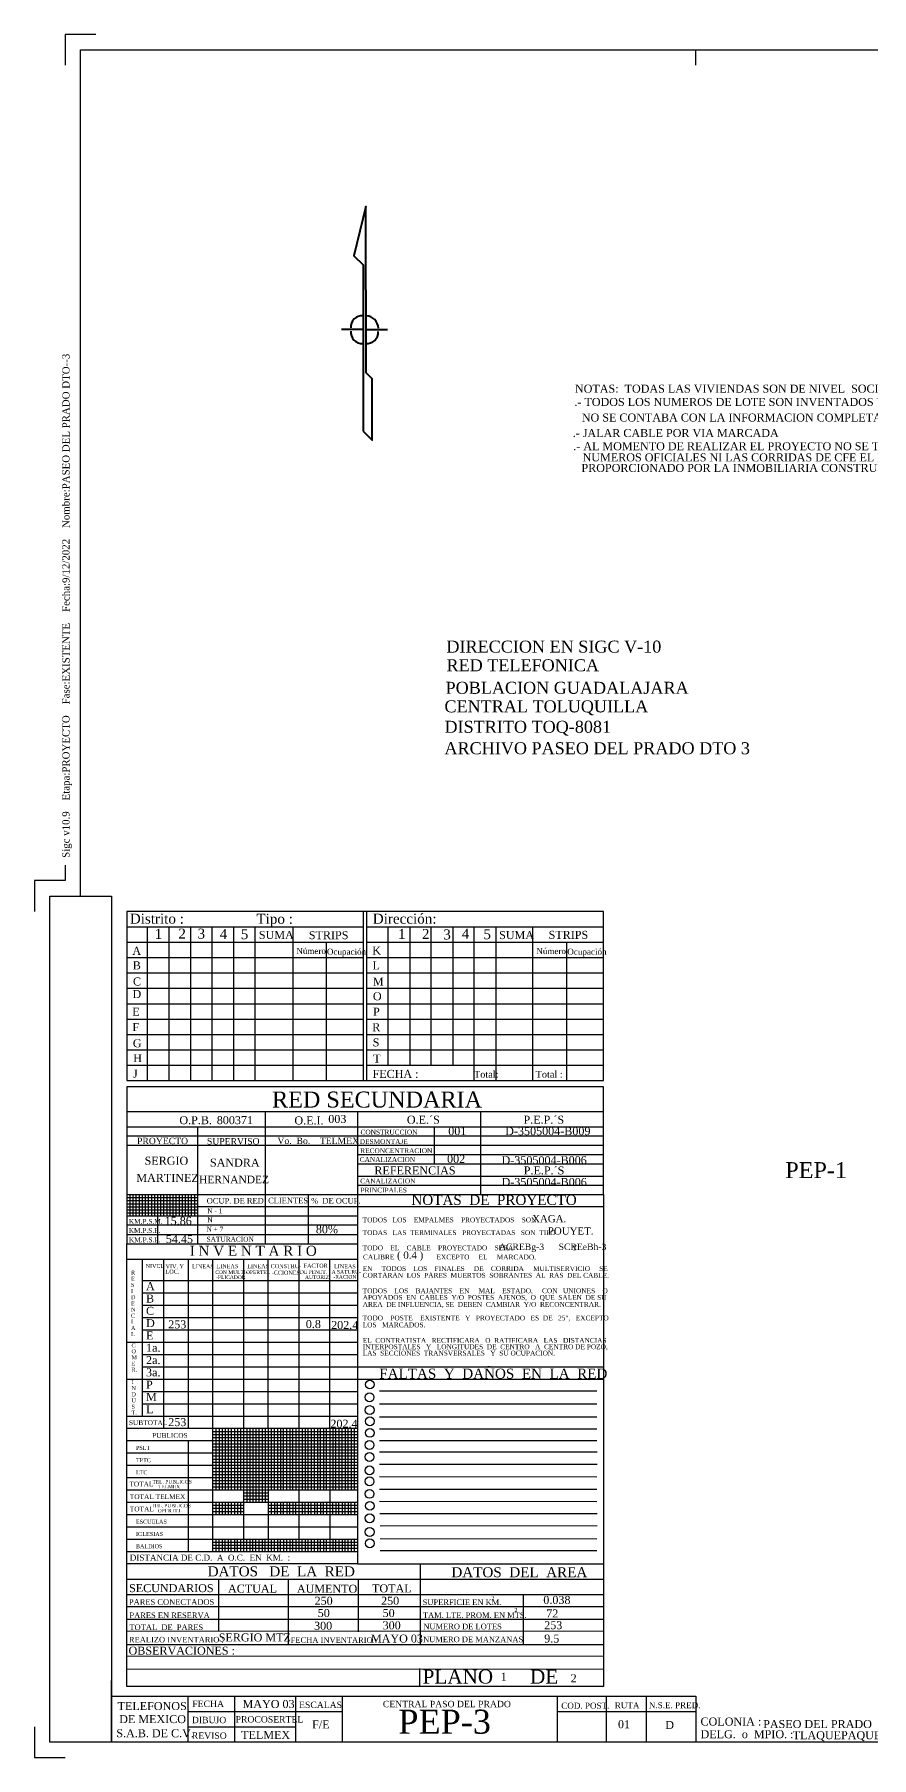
# Model space of a CAD drawing. Header units: millimetres. Extents: x 43 to 6542, y -5230 to -129.
# Drawn here: x 43 to 2391, y -4961 to -129 of the extents above; entities that cross this region are included whole.
import ezdxf

# ---------------------------------------------------------------- set-up
doc = ezdxf.new("R2010")
doc.units = ezdxf.units.MM
doc.linetypes.add('TLSIGC_007', pattern=[28, 10, -1, 10, -1, 2, -1, 2, -1])
for name, color, linetype, lineweight in [('CUADRO DE INVENTARIO POR DISTRITO', 156, 'Continuous', 5), ('DATOS DE CARATULA', 160, 'Continuous', 5), ('DATOS DE IMPRESION', 102, 'Continuous', 5), ('DISTRITO', 42, 'TLSIGC_007', 60), ('MARCOS CONSTRUCCION', 250, 'Continuous', 30), ('NORTE GEOGRAFICO SECUNDARIO', 156, 'Continuous', 40)]:
    doc.layers.add(name, color=color, linetype=linetype, lineweight=lineweight)
doc.styles.get("Standard").update_dxf_attribs({"font": 'times.ttf'})

msp = doc.modelspace()

# ---------------------------------------------------------------- linework, layer by layer
at = {"layer": 'MARCOS CONSTRUCCION'}
for p, q in [((1898, -215.7), (1898, -172.5)), ((966.2, -3062.6), (966.2, -2588.1)), ((974.9, -2588.1), (974.9, -3062.6)), ((301.9, -2631.3), (966.2, -2631.3)), ((360.6, -3062.3), (360.6, -2630.9)), ((421, -3062.3), (421, -2630.9)), ((481.4, -3062.3), (481.4, -2630.9)), ((541.8, -3062.3), (541.8, -2630.9)), ((602.2, -3062.3), (602.2, -2630.9)), ((662.6, -3062.3), (662.6, -2630.9)), ((767.8, -2631.3), (767.8, -3062.6)), ((974.9, -2631.3), (1639.2, -2631.3)), ((1035.3, -3019.5), (1035.3, -2631.3)), ((1095.6, -2631.3), (1095.6, -3019.5)), ((1156, -3019.5), (1156, -2631.3)), ((1216.4, -2631.3), (1216.4, -3019.5)), ((1276.8, -3062.6), (1276.8, -2631.3)), ((1337.2, -2631.3), (1337.2, -3062.6)), ((1440.7, -3062.6), (1440.7, -2631.3)), ((301.9, -2674.4), (966.2, -2674.4)), ((862.7, -3062.6), (862.7, -2674.4)), ((974.9, -2674.4), (1639.2, -2674.4)), ((1535.6, -2674.4), (1535.6, -3062.6)), ((301.9, -2717.5), (966.2, -2717.5)), ((974.9, -2717.5), (1639.2, -2717.5)), ((301.9, -2760.7), (966.2, -2760.7)), ((974.9, -2760.7), (1639.2, -2760.7)), ((301.9, -2803.8), (966.2, -2803.8)), ((301.9, -2846.9), (966.2, -2846.9)), ((974.9, -2803.8), (1639.2, -2803.8)), ((974.9, -2846.9), (1639.2, -2846.9)), ((301.9, -2890.1), (966.2, -2890.1)), ((974.9, -2890.1), (1639.2, -2890.1)), ((301.9, -2933.2), (966.2, -2933.2)), ((974.9, -2933.2), (1639.2, -2933.2)), ((301.9, -2976.4), (966.2, -2976.4)), ((974.9, -2976.4), (1639.2, -2976.4)), ((301.9, -3019.5), (966.2, -3019.5)), ((974.9, -3019.5), (1639.2, -3019.5)), ((301.9, -3148.9), (1639.2, -3148.9)), ((690.2, -3148.9), (690.2, -3519.9)), ((949, -3148.9), (949, -3519.9)), ((1294.1, -3148.9), (1294.1, -3381.8)), ((301.9, -3192), (1639.2, -3192)), ((301.9, -3217.9), (1639.2, -3217.9)), ((500.4, -3192), (500.4, -3519.9)), ((1164.3, -3192.7), (1164.3, -3296.2)), ((301.9, -3243.8), (1639.2, -3243.8)), ((949, -3269.7), (1639.2, -3269.7)), ((949, -3295.6), (1639.2, -3295.6)), ((949, -3330.1), (1639.2, -3330.1)), ((301.9, -3381.8), (301.9, -3519.9)), ((310.6, -3381.8), (310.6, -3442.2)), ((319.2, -3381.8), (319.2, -3442.2)), ((327.8, -3381.8), (327.8, -3442.2)), ((336.5, -3381.8), (336.5, -3442.2)), ((345.1, -3381.8), (345.1, -3442.2)), ((353.7, -3381.8), (353.7, -3442.2)), ((362.3, -3381.8), (362.3, -3442.2)), ((371, -3381.8), (371, -3442.2)), ((379.6, -3381.8), (379.6, -3442.2)), ((388.2, -3381.8), (388.2, -3442.2)), ((396.8, -3381.8), (396.8, -3442.2)), ((405.5, -3381.8), (405.5, -3442.2)), ((414.1, -3381.8), (414.1, -3442.2)), ((422.7, -3381.8), (422.7, -3442.2)), ((431.4, -3381.8), (431.4, -3442.2)), ((440, -3381.8), (440, -3442.2)), ((448.6, -3381.8), (448.6, -3442.2)), ((457.2, -3381.8), (457.2, -3442.2)), ((465.9, -3381.8), (465.9, -3442.2)), ((474.5, -3381.8), (474.5, -3442.2)), ((483.1, -3381.8), (483.1, -3442.2)), ((491.7, -3381.8), (491.7, -3442.2)), ((810.9, -3381.8), (810.9, -3519.9)), ((949, -3355.9), (1639.2, -3355.9)), ((1639.2, -3381.5), (1639.2, -4761.8)), ((301.9, -3390.5), (500.4, -3390.5)), ((301.9, -3399.1), (500.4, -3399.1)), ((301.9, -3407.7), (500.4, -3407.7)), ((301.9, -3416.3), (500.4, -3416.3)), ((301.9, -3425), (500.4, -3425)), ((1639.2, -3416.3), (500.4, -3416.3)), ((301.9, -3433.6), (500.4, -3433.6)), ((301.9, -3442.2), (949, -3442.2)), ((949, -3468.1), (301.9, -3468.1)), ((388.2, -3442.2), (388.2, -3519.9)), ((301.9, -3494), (949, -3494)), ((301.9, -3563), (949, -3563)), ((345.1, -3563), (345.1, -4003)), ((405.5, -3563), (405.5, -4037.5)), ((474.5, -3563), (474.1, -4037.1)), ((543.5, -4382.6), (543.5, -3563)), ((629.8, -3563), (629.8, -4037.5)), ((698.8, -4037.5), (698.8, -3563)), ((785.1, -3563), (785.1, -4037.5)), ((871.3, -4037.5), (871.3, -3563)), ((345.1, -3623.4), (949, -3623.4)), ((345.1, -3657.9), (949, -3657.9)), ((345.1, -3692.4), (949, -3692.4)), ((345.1, -3726.9), (949, -3726.9)), ((345.1, -3761.4), (949, -3761.4)), ((301.9, -3795.9), (949, -3795.9)), ((345.1, -3830.4), (949, -3830.4)), ((345.1, -3864.9), (1639.2, -3864.9)), ((301.9, -3899.5), (1639.2, -3899.5)), ((345.1, -3934), (949, -3934)), ((1010.8, -3932.6), (1620.9, -3932.6)), ((301.9, -4003), (949, -4003)), ((345.1, -3968.5), (949, -3968.5)), ((1010.8, -3969.2), (1620.9, -3969.2)), ((1010.8, -4005.7), (1620.9, -4005.7)), ((301.9, -4037.5), (949, -4037.5)), ((543.5, -4046.1), (949, -4046.1)), ((543.5, -4054.7), (949, -4054.7)), ((552.1, -4037.5), (552.1, -4210)), ((560.8, -4037.5), (560.8, -4210)), ((569.4, -4037.5), (569.4, -4210)), ((578, -4037.5), (578, -4210)), ((586.6, -4037.5), (586.6, -4210)), ((595.3, -4037.5), (595.3, -4210)), ((603.9, -4037.5), (603.9, -4210)), ((612.5, -4037.5), (612.5, -4210)), ((621.2, -4037.5), (621.2, -4210)), ((629.8, -4037.5), (629.8, -4382.6)), ((638.4, -4037.5), (638.4, -4244.5)), ((647, -4037.5), (647, -4244.5)), ((655.7, -4037.5), (655.7, -4244.5)), ((664.3, -4037.5), (664.3, -4244.5)), ((672.9, -4037.5), (672.9, -4244.5)), ((681.5, -4037.5), (681.5, -4244.5)), ((690.2, -4037.5), (690.2, -4244.5)), ((698.8, -4037.5), (698.8, -4382.6)), ((707.4, -4037.5), (707.4, -4210)), ((716.1, -4210), (716.1, -4037.5)), ((724.7, -4037.5), (724.7, -4210)), ((733.3, -4037.5), (733.3, -4210)), ((741.9, -4210), (741.9, -4037.5)), ((750.6, -4210), (750.6, -4037.5)), ((759.2, -4037.5), (759.2, -4210)), ((767.8, -4210), (767.8, -4037.5)), ((776.4, -4037.5), (776.4, -4210)), ((785.1, -4037.5), (785.1, -4382.6)), ((793.7, -4037.5), (793.7, -4210)), ((802.3, -4037.5), (802.3, -4210)), ((810.9, -4210), (810.9, -4037.5)), ((819.6, -4037.5), (819.6, -4210)), ((828.2, -4210), (828.2, -4037.5)), ((836.8, -4037.5), (836.8, -4210)), ((845.5, -4210), (845.5, -4037.5)), ((854.1, -4037.5), (854.1, -4210)), ((862.7, -4210), (862.7, -4037.5)), ((871.3, -4037.5), (871.3, -4382.6)), ((880, -4037.5), (880, -4210)), ((888.6, -4210), (888.6, -4037.5)), ((897.2, -4037.5), (897.2, -4210)), ((905.8, -4210), (905.8, -4037.5)), ((914.5, -4037.5), (914.5, -4210)), ((923.1, -4210), (923.1, -4037.5)), ((931.7, -4037.5), (931.7, -4210)), ((940.4, -4210), (940.4, -4037.5)), ((1010.8, -4038.9), (1620.9, -4038.9)), ((301.9, -4072), (543.5, -4072)), ((301.9, -4106.5), (543.5, -4106.5)), ((474.5, -4072), (474.5, -4382.6)), ((543.5, -4063.4), (949, -4063.4)), ((543.5, -4072), (949, -4072)), ((543.5, -4080.6), (949, -4080.6)), ((543.5, -4089.3), (949, -4089.3)), ((543.5, -4097.9), (949, -4097.9)), ((543.5, -4106.5), (949, -4106.5)), ((1010.8, -4071.3), (1620.2, -4072)), ((1010.8, -4103.4), (1621.9, -4103.4)), ((301.9, -4141), (543.5, -4141)), ((543.5, -4115.1), (949, -4115.1)), ((543.5, -4123.8), (949, -4123.8)), ((543.5, -4132.4), (949, -4132.4)), ((543.5, -4141), (949, -4141)), ((543.5, -4149.6), (949, -4149.6)), ((1010.8, -4138.3), (1621.9, -4138.3)), ((301.9, -4175.5), (543.5, -4175.5)), ((543.5, -4158.3), (949, -4158.3)), ((543.5, -4166.9), (949, -4166.9)), ((543.5, -4175.5), (949, -4175.5)), ((543.5, -4184.2), (949, -4184.2)), ((949, -4192.8), (543.5, -4192.8)), ((543.5, -4201.4), (949, -4201.4)), ((1010.8, -4172.4), (1620.9, -4173.1)), ((301.9, -4210), (949, -4210)), ((301.9, -4244.5), (949, -4244.5)), ((552.1, -4244.5), (552.1, -4279.1)), ((560.8, -4244.5), (560.8, -4279.1)), ((569.4, -4244.5), (569.4, -4279.1)), ((578, -4244.5), (578, -4279.1)), ((586.6, -4244.5), (586.6, -4279.1)), ((595.3, -4244.5), (595.3, -4279.1)), ((603.9, -4244.5), (603.9, -4279.1)), ((612.5, -4244.5), (612.5, -4279.1)), ((621.2, -4244.5), (621.2, -4279.1)), ((629.8, -4218.7), (698.8, -4218.7)), ((698.8, -4227.3), (629.8, -4227.3)), ((629.8, -4235.9), (698.8, -4235.9)), ((707.4, -4244.5), (707.4, -4279.1)), ((716.1, -4244.5), (716.1, -4279.1)), ((724.7, -4279.1), (724.7, -4244.5)), ((733.3, -4244.5), (733.3, -4279.1)), ((741.9, -4279.1), (741.9, -4244.5)), ((750.6, -4244.5), (750.6, -4279.1)), ((759.2, -4279.1), (759.2, -4244.5)), ((767.8, -4244.5), (767.8, -4279.1)), ((776.4, -4279.1), (776.4, -4244.5)), ((793.7, -4244.5), (793.7, -4279.1)), ((802.3, -4279.1), (802.3, -4244.5)), ((810.9, -4244.5), (810.9, -4279.1)), ((819.6, -4279.1), (819.6, -4244.5)), ((828.2, -4244.5), (828.2, -4279.1)), ((836.8, -4279.1), (836.8, -4244.5)), ((845.5, -4244.5), (845.5, -4279.1)), ((854.1, -4279.1), (854.1, -4244.5)), ((862.7, -4244.5), (862.7, -4279.1)), ((880, -4279.1), (880, -4244.5)), ((888.6, -4244.5), (888.6, -4279.1)), ((897.2, -4279.1), (897.2, -4244.5)), ((905.8, -4244.5), (905.8, -4279.1)), ((914.5, -4279.1), (914.5, -4244.5)), ((923.1, -4244.5), (923.1, -4279.1)), ((931.7, -4279.1), (931.7, -4244.5)), ((940.4, -4244.5), (940.4, -4279.1)), ((1010.8, -4208), (1620.9, -4208)), ((1010.8, -4242.1), (1620.9, -4242.8)), ((301.9, -4279.1), (949, -4279.1)), ((301.9, -4279.1), (543.5, -4279.1)), ((543.5, -4253.2), (629.8, -4253.2)), ((543.5, -4261.8), (629.8, -4261.8)), ((543.5, -4270.4), (629.8, -4270.4)), ((698.8, -4253.2), (949, -4253.2)), ((698.8, -4261.8), (949, -4261.8)), ((698.8, -4270.4), (949, -4270.4)), ((1011.8, -4275.9), (1621.9, -4275.9)), ((301.9, -4313.6), (949, -4313.6)), ((301.9, -4348.1), (949, -4348.1)), ((552.1, -4348.1), (552.1, -4382.6)), ((560.8, -4382.6), (560.8, -4348.1)), ((569.4, -4348.1), (569.4, -4382.6)), ((578, -4382.6), (578, -4348.1)), ((586.6, -4348.1), (586.6, -4382.6)), ((595.3, -4382.6), (595.3, -4348.1)), ((603.9, -4348.1), (603.9, -4382.6)), ((612.5, -4382.6), (612.5, -4348.1)), ((621.2, -4348.1), (621.2, -4382.6)), ((638.4, -4382.6), (638.4, -4348.1)), ((647, -4348.1), (647, -4382.6)), ((655.7, -4382.6), (655.7, -4348.1)), ((664.3, -4382.6), (664.3, -4348.1)), ((672.9, -4348.1), (672.9, -4382.6)), ((681.5, -4348.1), (681.5, -4382.6)), ((690.2, -4382.6), (690.2, -4348.1)), ((707.4, -4348.1), (707.4, -4382.6)), ((716.1, -4382.6), (716.1, -4348.1)), ((724.7, -4348.1), (724.7, -4382.6)), ((733.3, -4382.6), (733.3, -4348.1)), ((741.9, -4348.1), (741.9, -4382.6)), ((750.6, -4382.6), (750.6, -4348.1)), ((759.2, -4348.1), (759.2, -4382.6)), ((767.8, -4382.6), (767.8, -4348.1)), ((776.4, -4348.1), (776.4, -4382.6)), ((793.7, -4382.6), (793.7, -4348.1)), ((802.3, -4348.1), (802.3, -4382.6)), ((810.9, -4382.6), (810.9, -4348.1)), ((819.6, -4348.1), (819.6, -4382.6)), ((828.2, -4382.6), (828.2, -4348.1)), ((836.8, -4348.1), (836.8, -4382.6)), ((845.5, -4382.6), (845.5, -4348.1)), ((854.1, -4348.1), (854.1, -4382.6)), ((862.7, -4382.6), (862.7, -4348.1)), ((880, -4348.1), (880, -4382.6)), ((888.6, -4382.6), (888.6, -4348.1)), ((897.2, -4348.1), (897.2, -4382.6)), ((905.8, -4348.1), (905.8, -4382.6)), ((914.5, -4382.6), (914.5, -4348.1)), ((923.1, -4382.6), (923.1, -4348.1)), ((931.7, -4348.1), (931.7, -4382.6)), ((940.4, -4382.6), (940.4, -4348.1)), ((1012.5, -4310.8), (1621.9, -4310.1)), ((1012.5, -4346.7), (1620.9, -4347.4)), ((301.9, -4382.6), (949, -4382.6)), ((543.5, -4356.7), (949, -4356.7)), ((543.5, -4365.3), (949, -4365.3)), ((543.5, -4373.9), (949, -4373.9)), ((1012.5, -4380.5), (1620.9, -4380.5)), ((949, -4417.1), (1639.2, -4417.1)), ((1125, -4417.8), (1125, -4644.8)), ((303.7, -4460.6), (1640.9, -4460.6)), ((559.7, -4460.6), (559.7, -4606.5)), ((754.7, -4461.6), (754.7, -4643.1)), ((950.7, -4460.6), (950.7, -4607.9)), ((301.9, -4503.4), (1639.2, -4503.4)), ((302.3, -4536.8), (1638.8, -4537.5)), ((1414.2, -4503), (1414.2, -4645.9)), ((1638.1, -4573.4), (302.3, -4573.4)), ((303, -4606.5), (1638.8, -4605.8)), ((303, -4643.8), (1638.1, -4643.8)), ((1638.1, -4676.2), (303, -4676.9)), ((302.3, -4712.8), (1638.1, -4712.1)), ((1123.3, -4711.4), (1123.3, -4761.1)), ((258.8, -4788.1), (258.8, -4744.9)), ((1636.4, -4764.2), (1636.4, -4764.2)), ((474.5, -4917.5), (474.5, -4788.1)), ((474.5, -4831.2), (905.8, -4831.2)), ((603.9, -4788.1), (603.9, -4917.5)), ((776.4, -4917.5), (776.4, -4788.1)), ((905.8, -4788.1), (905.8, -4917.5)), ((1509.7, -4788.1), (1509.7, -4917.5)), ((1509.7, -4831.2), (1898, -4831.2)), ((1647.8, -4917.5), (1647.8, -4788.1)), ((1759.9, -4917.5), (1759.9, -4788.1)), ((474.5, -4874.3), (776.4, -4874.3))]:
    msp.add_line(p, q, dxfattribs=at)
for points in [[(215.7, -129.4), (129.4, -129.4), (129.4, -215.7)], [(172.5, -2545), (172.5, -172.5), (6384.1, -172.5), (6384.1, -4917.5), (86.3, -4917.5), (86.3, -2545), (258.8, -2545), (258.8, -4917.5), (258.8, -4788.1), (1898, -4788.1), (1898, -4917.5)], [(129.4, -2458.7), (129.4, -2501.9), (43.1, -2501.9), (43.1, -2588.1)], [(301.9, -3062.6), (1639.2, -3062.6), (1639.2, -2588.1), (301.9, -2588.1), (301.9, -3062.6)], [(301.9, -3381.8), (1639.2, -3381.8), (1639.2, -3079.9), (301.9, -3079.9), (301.9, -3381.8)], [(301.9, -3519.9), (949, -3519.9), (949, -4417.1), (301.9, -4417.1), (301.9, -3519.9)], [(1639.2, -4761.8), (301.9, -4761.8), (301.9, -4416.7)], [(43.1, -4874.3), (43.1, -4960.6), (129.4, -4960.6)]]:
    msp.add_lwpolyline(points, dxfattribs=at)
for centre in [(983.8, -3914.6), (983.1, -3950.5), (983.5, -3986.4), (983.8, -4017.8), (983.8, -4050.3), (982.8, -4117.9), (983.1, -4084.4), (982.8, -4155.5), (983.1, -4186.2), (983.1, -4221.4), (983.8, -4254.9), (983.5, -4289.7), (983.5, -4328.1), (983.8, -4360.1)]:
    msp.add_circle(centre, 12.4, dxfattribs=at)
at = {"layer": 'NORTE GEOGRAFICO SECUNDARIO'}
for p, q in [((964.8, -957), (904.4, -957)), ((973.4, -957), (1033.8, -957))]:
    msp.add_line(p, q, dxfattribs=at)
msp.add_lwpolyline([(964.8, -1241.7), (990.7, -1266.9), (990.7, -1094.7), (973.8, -1078.2), (972.8, -611.6), (939.3, -750), (964.8, -775.5), (964.8, -1120.3), (964.8, -1241.7)], dxfattribs=at)
for centre, radius, start, end in [((961.7, -950), 31.7, 84, 184), ((962.6, -963.4), 32.6, 176, 273), ((975.9, -964.3), 31.4, 264, 3), ((971.4, -954.6), 36.6, 3, 86)]:
    msp.add_arc(centre, radius, start, end, dxfattribs=at)

# ---------------------------------------------------------------- texts
at = {"layer": 'CUADRO DE INVENTARIO POR DISTRITO'}
for s, p in [('253', (418.3, -3757.4)), ('0.8', (804.3, -3756.4)), ('202.4', (875.3, -3759.1)), ('253', (418.3, -4031.3)), ('202.4', (873.2, -4035.9)), ('250', (828.9, -4532.2)), ('250', (1015.3, -4532.2)), ('300', (827.4, -4602.4)), ('50', (837.6, -4566.6)), ('300', (1019.7, -4601.1)), ('50', (1019.7, -4566.6))]:
    msp.add_text(s, height=22.43, dxfattribs=at).set_placement(p)
at = {"layer": 'DATOS DE CARATULA'}
for s, height, p in [('NOTAS:  TODAS LAS VIVIENDAS SON DE NIVEL  SOCIOECONOMICO TIPO D', 22.431, (1559.1, -1133.7)), ('.- TODOS LOS NUMEROS DE LOTE SON INVENTADOS YA QUE AL MOMENTO', 22.431, (1557.5, -1171)), ('NO SE CONTABA CON LA INFORMACION COMPLETA POR PARTE DE LA CONSTRUCTORA', 22.431, (1578.4, -1214.7)), ('.- JALAR CABLE POR VIA MARCADA', 22.431, (1552.8, -1258.1)), ('.- AL MOMENTO DE REALIZAR EL PROYECTO NO SE TENIAN DEFINIDOS LOS', 22.431, (1554.4, -1295.1)), ('NUMEROS OFICIALES NI LAS CORRIDAS DE CFE EL PROYECTO SE BASO EN EL PLANO ', 22.431, (1580.7, -1326.4)), ('PROPORCIONADO POR LA INMOBILIARIA CONSTRUCTORA CONSORCIO HOGAR', 22.431, (1577.4, -1356)), ('DIRECCION EN SIGC V-10', 33.646, (1198.6, -1862.6)), ('RED TELEFONICA', 33.646, (1198.9, -1914.9)), ('POBLACION GUADALAJARA', 33.646, (1196.2, -1978.1)), ('CENTRAL TOLUQUILLA', 33.646, (1193.1, -2030.1)), ('DISTRITO TOQ-8081', 33.646, (1193.2, -2087.4)), ('ARCHIVO PASEO DEL PRADO DTO 3', 33.646, (1193.1, -2147.5)), ('800371', 22.43, (554.5, -3184.7)), ('003', 22.43, (867.3, -3181.3)), ('001', 22.43, (1203.8, -3215.3)), ('D-3505004-B009', 22.431, (1363.6, -3215.4)), ('SERGIO', 22.43, (352.1, -3298.4)), ('SANDRA ', 22.43, (535.4, -3303.8)), ('002', 22.43, (1200.4, -3293.5)), ('D-3505004-B006', 22.431, (1353.3, -3296.9)), ('MARTINEZ', 22.43, (329, -3346.6)), ('HERNANDEZ', 21.31, (504.5, -3350.5)), ('D-3505004-B006', 22.431, (1353.4, -3358.1)), ('15.86', 22.43, (408.3, -3466.9)), ('80%', 22.43, (832.4, -3490.7)), ('54.45', 22.43, (411.7, -3517.9)), ('0.038', 22.43, (1470.4, -4529.9)), ('253', 22.43, (1472.9, -4600.7)), ('72', 22.43, (1478.6, -4567.8)), ('SERGIO MTZ', 22.43, (560, -4635)), ('MAYO 03', 22.43, (986.9, -4638.2)), ('9.5', 22.43, (1472.9, -4638.2)), ('1', 22.4, (1350.9, -4744.9)), ('2', 22.4, (1547.1, -4749.5)), ('MAYO 03', 22.43, (626.9, -4821.7)), ('CENTRAL PASO DEL PRADO', 17.944, (1020.4, -4819.5)), ('PROCOSERTEL', 17.944, (607.3, -4862.5)), ('F/E', 22.43, (821.9, -4878.9)), ('01', 22.43, (1679.8, -4878.4)), ('D', 22.4, (1812.5, -4880.5)), ('PASEO DEL PRADO', 22.431, (2087, -4877.9)), ('TLAQUEPAQUE JALISCO', 22.431, (2169.9, -4909.2))]:
    msp.add_text(s, height=height, dxfattribs=at).set_placement(p)
at = {"layer": 'DATOS DE IMPRESION'}
msp.add_text('Sigc v10.9    Etapa:PROYECTO    Fase:EXISTENTE    Fecha:9/12/2022    Nombre:PASEO DEL PRADO DTO--3', height=20.187, rotation=90, dxfattribs=at).set_placement((141.5, -2438))
msp.add_text('Sigc v10.9    Etapa:PROYECTO    Fase:EXISTENTE    Fecha:9/12/2022    Nombre:PASEO DEL PRADO DTO--3', height=20.187, rotation=90, dxfattribs=at).set_placement((141.5, -2438))
at = {"layer": 'DISTRITO'}
msp.add_text('PEP-1', height=44.86, dxfattribs=at).set_placement((2149.1, -3336))
at = {"layer": 'MARCOS CONSTRUCCION'}
for s, height, p in [('Distrito :', 28.04, (310.6, -2622.6)), ('Tipo :', 28.04, (665.7, -2623)), ('Dirección:', 28.04, (992.1, -2622.6)), ('1', 28, (380.3, -2665.1)), ('2', 28, (446.9, -2664.4)), ('3', 28, (500.7, -2664.4)), ('4', 28, (562.8, -2665.4)), ('5', 28, (621.8, -2666.1)), ('SUMA', 22.43, (672.6, -2665.4)), ('STRIPS', 22.43, (812.7, -2666.1)), ('1', 28, (1063.2, -2665.1)), ('2', 28, (1129.8, -2665.4)), ('3', 28, (1189.9, -2666.8)), ('4', 28, (1241.6, -2664.7)), ('5', 28, (1302.3, -2666.1)), ('SUMA', 22.43, (1346.5, -2665.8)), ('STRIPS', 22.43, (1485.2, -2665.1)), ('A', 22.4, (317.8, -2710)), ('Número', 16.82, (777.5, -2707.5)), ('Ocupación', 16.82, (863.4, -2709.6)), ('K', 22.4, (990.7, -2709.3)), ('Número', 16.82, (1450.7, -2707.9)), ('Ocupación', 16.82, (1537.7, -2709.6)), ('B', 22.4, (318.9, -2750.7)), ('L', 22.4, (991.4, -2750.7)), ('C', 22.4, (319.5, -2795.9)), ('M', 22.4, (992.5, -2796.2)), ('D', 22.4, (318.2, -2831.1)), ('O', 22.4, (992.5, -2837.3)), ('E', 22.4, (317.5, -2880.4)), ('P', 22.4, (992.8, -2880.4)), ('F', 22.4, (317.8, -2923.6)), ('G', 22.4, (319.2, -2969.1)), ('R', 22.4, (990.7, -2924.2)), ('S', 22.4, (991.8, -2966.7)), ('H', 22.4, (320.2, -3010.9)), ('T', 22.4, (993.5, -3011.9)), ('J', 22.4, (319.5, -3054)), ('FECHA :', 22.43, (991.4, -3055)), ('Total:', 19.07, (1275.8, -3054.3)), ('Total :', 19.07, (1448.7, -3054.3)), ('RED SECUNDARIA', 44.861, (709.5, -3138.2)), ('O.P.B.', 22.43, (449.6, -3184.8)), ('O.E.I.', 22.43, (772.3, -3185.5)), ('O.E.´S', 22.43, (1087.7, -3183.4)), ('P.E.P.´S', 22.43, (1414.8, -3183.4)), ('PROYECTO', 17.94, (330.9, -3240.7)), ('SUPERVISO', 17.94, (526.9, -3241.7)), ('Vo.  Bo.    TELMEX', 17.944, (724.7, -3240.3)), ('DESMONTAJE', 13.46, (955.5, -3240.3)), ('CONSTRUCCION', 13.458, (957.6, -3213.8)), ('CANALIZACION', 13.458, (955.5, -3290.4)), ('RECONCENTRACION', 13.458, (956.9, -3265.9)), ('REFERENCIAS', 22.431, (996.6, -3325.6)), ('P.E.P.´S', 22.43, (1415.5, -3325.6)), ('CANALIZACION', 13.458, (956.6, -3350.8)), ('PRINCIPALES', 13.458, (957.6, -3376.3)), ('OCUP. DE RED', 15.701, (526.3, -3407.4)), ('N - 1', 13.46, (528, -3434.6)), ('CLIENTES', 15.7, (698.5, -3406.7)), ('%  DE OCUP.', 15.701, (819.2, -3407.4)), ('NOTAS  DE  PROYECTO', 28.038, (1100.5, -3411.2)), ('KM.P.S.E.', 13.46, (307.5, -3489.5)), ('KM.P.S.M.', 13.46, (307.8, -3464)), ('N + 7', 13.46, (525.9, -3485.7)), ('N', 13.5, (528, -3459.8)), ('TODOS   LOS    EMPALMES    PROYECTADOS    SON ', 13.458, (963.8, -3459.8)), ('XAGA. ', 20.19, (1439, -3459.8)), ('POUYET.', 20.19, (1483.2, -3494.3)), ('KM.P.S.P.', 13.46, (308.2, -3515.7)), ('I N V E N T A R I O ', 28.038, (478.6, -3553.7)), ('SATURACION', 13.46, (525.9, -3514)), ('TODAS   LAS  TERMINALES   PROYECTADAS   SON  TIPO', 13.458, (963.8, -3495.7)), ('TODO    EL    CABLE    PROYECTADO    SERA                                Y', 13.458, (963.8, -3538.2)), ('ACREBg-3      SCREeBh-3', 17.944, (1346.2, -3537.6)), ('CALIBRE                       EXCEPTO     EL     MARCADO.', 13.458, (964.7, -3564)), ('( 0.4 )', 20.19, (1060, -3562.1)), ('R', 11.2, (314, -3606.5)), ('E', 11.2, (314, -3623.7)), ('NIVEL', 11.22, (355.1, -3588.2)), ('VIV. Y', 11.22, (411, -3589.2)), ('LOC.', 11.22, (411, -3603.7)), ('LINEAS', 11.22, (485.2, -3589.2)), ('CON MULTI-', 10.09, (550.4, -3604.8)), ('-PLICADOR', 10.09, (552.8, -3618.9)), ('LINEAS', 11.22, (553.9, -3588.5)), ('OPERTEL', 10.09, (636.3, -3604.8)), ('LINEAS', 11.22, (640.1, -3588.5)), ('CONSTRU-', 11.22, (705.7, -3588.5)), ('-CCIONES', 11.22, (708.8, -3606.8)), ('DE PENET.', 10.09, (787.8, -3604.4)), ('FACTOR ', 11.22, (798.2, -3587.2)), ('AUTORIZ.', 10.09, (802, -3618.6)), ('A SATURU-', 10.09, (876.9, -3603.7)), ('-RACION', 10.09, (881.7, -3617.9)), ('LINEAS', 11.22, (883.4, -3589.2)), ('EN     TODOS    LOS    FINALES     DE    CORRIDA     MULTISERVICIO     SE ', 13.458, (963.8, -3596.5)), ('CORTARAN  LOS  PARES  MUERTOS  SOBRANTES  AL  RAS  DEL CABLE.', 13.458, (963.8, -3615.1)), ('D', 11.2, (314, -3675.5)), ('I', 11.2, (314, -3658.2)), ('S', 11.2, (314, -3641)), ('A', 22.4, (356.1, -3650.3)), ('B', 22.4, (356.1, -3684.8)), ('APOYADOS  EN  CABLES  Y/O  POSTES  AJENOS,  O  QUE  SALEN  DE SU', 13.458, (963.8, -3677.2)), ('TODOS    LOS    BAJANTES    EN     MAL    ESTADO,     CON   UNIONES    O  ', 13.458, (963.8, -3658.6)), ('E', 11.2, (314, -3692.8)), ('N', 11.2, (314, -3710)), ('C', 11.2, (314, -3727.3)), ('C', 22.4, (356.1, -3719.3)), ('AREA  DE INFLUENCIA, SE  DEBEN  CAMBIAR  Y/O  RECONCENTRAR.', 13.458, (963.8, -3696.9)), ('A', 11.2, (314, -3761.8)), ('L', 11.2, (314, -3779)), ('I', 11.2, (314, -3744.5)), ('D', 22.4, (356.1, -3753.8)), ('E', 22.4, (356.1, -3788.3)), ('TODO    POSTE    EXISTENTE   Y   PROYECTADO   ES  DE   25",   EXCEPTO ', 13.458, (963.8, -3734.9)), ('LOS   MARCADOS.', 13.458, (963.8, -3754.2)), ('C', 11.2, (315.4, -3810.8)), ('O', 11.2, (315.4, -3827)), ('1a.', 22.43, (356.1, -3822.8)), ('EL  CONTRATISTA   RECTIFICARA   O  RATIFICARA   LAS   DISTANCIAS', 13.458, (963.8, -3797.7)), ('INTERPOSTALES   Y   LONGITUDES  DE  CENTRO   A  CENTRO DE POZO,', 13.458, (963.8, -3815.6)), ('M', 11.2, (315.4, -3844.2)), ('E', 11.2, (315.4, -3861.5)), ('2a.', 22.43, (356.1, -3857.4)), ('LAS  SECCIONES  TRANSVERSALES   Y  SU OCUPACION.', 13.458, (963.8, -3833.5)), ('FALTAS  Y  DAÑOS  EN  LA  RED', 28.038, (1010.1, -3898.1)), ('R.', 11.22, (315.4, -3878.8)), ('I', 11.2, (315.4, -3913.3)), ('P', 22.4, (356.1, -3926.4)), ('3a.', 22.43, (356.1, -3891.9)), ('U', 11.2, (315.4, -3965)), ('N', 11.2, (315.4, -3930.5)), ('D', 11.2, (315.4, -3947.8)), ('M', 22.4, (356.1, -3960.9)), ('T.', 11.22, (315.4, -3999.5)), ('S', 11.2, (315.4, -3982.3)), ('L', 22.4, (356.1, -3995.4)), ('SUBTOTAL', 13.46, (308.2, -4028.5)), ('PUBLICOS', 13.46, (373.4, -4064.1)), ('PSLT', 11.22, (327.8, -4097.9)), ('TPTC', 11.22, (327.8, -4132.4)), ('TOTAL', 13.46, (309.5, -4200.4)), ('LTC', 11.22, (327.8, -4166.9)), ('TEL. PUBLICOS', 10.094, (374.1, -4192.4)), ('TELMEX', 10.09, (389.3, -4206.2)), ('TOTAL TELMEX', 13.458, (310.6, -4235.9)), ('TEL. PUBLICOS', 10.094, (371.3, -4259.4)), ('TOTAL', 13.46, (310.6, -4270.4)), ('ESCUELAS', 11.22, (327.8, -4304.9)), ('OPERTEL', 10.09, (388.9, -4273.5)), ('IGLESIAS', 11.22, (327.8, -4339.4)), ('DISTANCIA DE C.D.  A  O.C.  EN  KM.  :', 16.823, (310.6, -4408.5)), ('BALDIOS', 11.22, (327.8, -4373.9)), ('DATOS   DE  LA  RED', 28.038, (529, -4452.6)), ('DATOS  DEL  AREA', 28.038, (1212.6, -4455)), ('SECUNDARIOS', 22.431, (308.5, -4496.8)), ('ACTUAL', 22.43, (586, -4498.2)), ('AUMENTO', 22.43, (779.2, -4498.5)), ('TOTAL', 22.43, (990, -4497.5)), ('PARES CONECTADOS', 15.701, (308.2, -4532.3)), ('SUPERFICIE EN KM.', 15.701, (1131.9, -4533)), ('2', 11.2, (1324.8, -4519.6)), ('2', 11.2, (1389.3, -4552.4)), ('TOTAL  DE  PARES', 15.701, (309.5, -4603.1)), ('PARES EN RESERVA', 15.701, (309.5, -4569.6)), ('TAM. LTE. PROM. EN MTS.', 15.701, (1132.6, -4569.3)), ('NUMERO DE LOTES', 15.701, (1133.9, -4601)), ('REALIZO INVENTARIO :', 15.701, (308.2, -4637.9)), ('FECHA INVENTARIO :', 15.701, (761.9, -4639)), ('NUMERO DE MANZANAS', 15.701, (1133.3, -4637.2)), ('OBSERVACIONES :', 22.431, (307.1, -4672.1)), ('PLANO       DE', 39.253, (1131.9, -4753.2)), ('TELEFONOS', 22.43, (276.4, -4827.4)), ('FECHA', 17.94, (485.9, -4819.1)), ('ESCALAS', 17.94, (785.4, -4821.9)), ('PEP-3', 67.29, (1063.7, -4893.7)), ('COD. POST.', 16.82, (1520.8, -4823.6)), ('RUTA', 16.82, (1670.9, -4822.6)), ('N.S.E. PRED.', 16.823, (1766.5, -4822.2)), ('DE MEXICO', 22.43, (280.9, -4864)), ('DIBUJO', 17.94, (484.8, -4864.3)), ('COLONIA :', 22.43, (1911.4, -4870.9)), ('S.A.B. DE C.V.', 22.431, (272.8, -4903.7)), ('REVISO', 17.94, (484.5, -4908.1)), ('TELMEX', 22.43, (622.9, -4908.5)), ('DELG.  o  MPIO. :', 22.431, (1911.4, -4906.4))]:
    msp.add_text(s, height=height, dxfattribs=at).set_placement(p)

doc.saveas('drawing.dxf')
